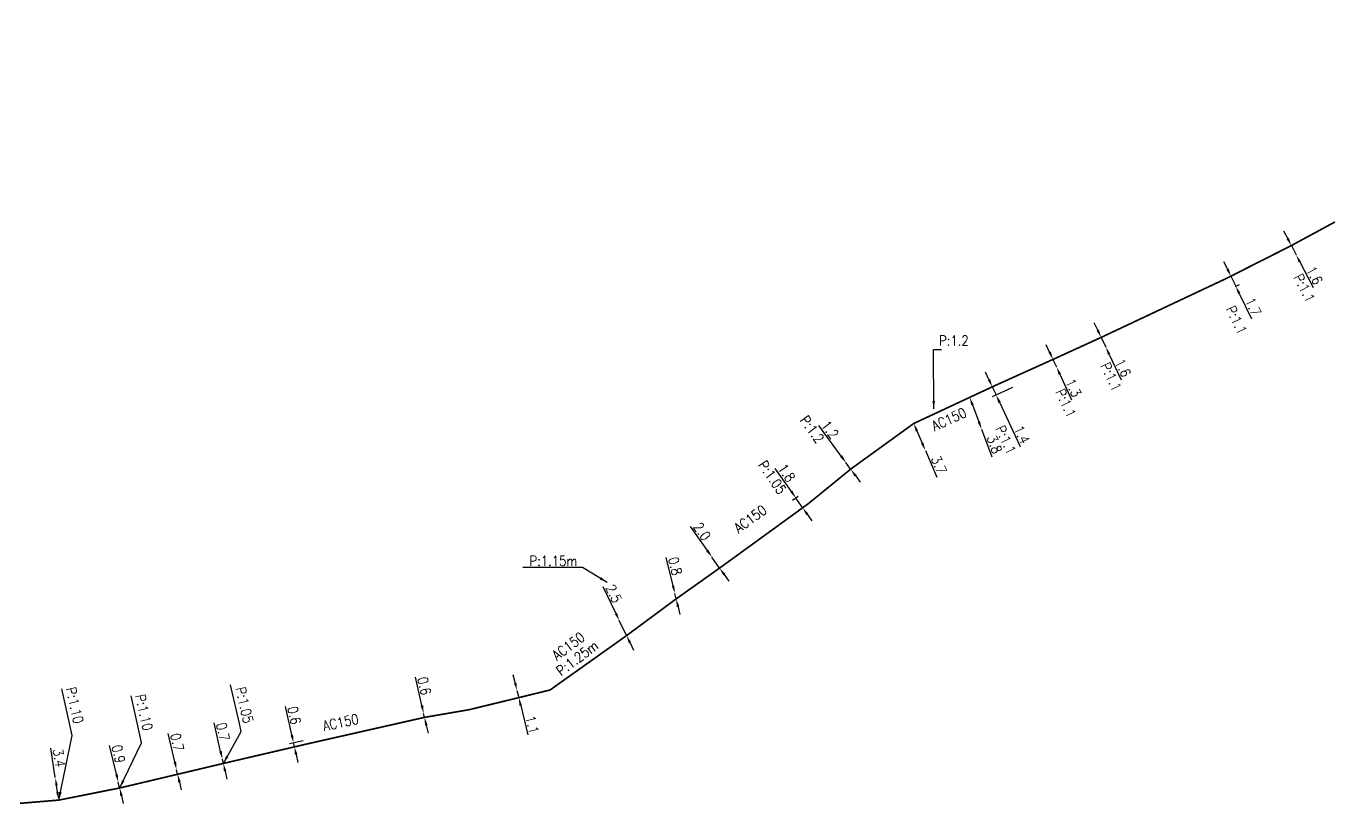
# Model space of a CAD drawing. Header units: millimetres. Extents: x 150000 to 151000, y 127000 to 127640.
# Drawn here: x 150804.4 to 151000.1, y 127225.7 to 127342.9 of the extents above; entities that cross this region are included whole.
import ezdxf
from ezdxf.enums import TextEntityAlignment as Align

# ---------------------------------------------------------------- set-up
doc = ezdxf.new("R2010")
doc.units = ezdxf.units.MM
doc.header["$PDMODE"] = 34
doc.layers.get('Defpoints').update_dxf_attribs({"linetype": 'CONTINUOUS'})
doc.layers.add('G_120', color=4, linetype='CONTINUOUS')
doc.styles.get("Standard").update_dxf_attribs({"font": 'romans.shx', "width": 0.85})
doc.linetypes.add('G_typB_AP', pattern='A,5,-0.3,["o",Standard,S=1.5,R=0,X=0,Y=-0.5],-1.65', length=6.95)
doc.dimstyles.get("Standard").update_dxf_attribs({"dimtxt": 1.5, "dimasz": 1.2, "dimexe": 0.625, "dimexo": 0.625, "dimgap": 0.25, "dimtad": 1, "dimdec": 1, "dimzin": 0, "dimdsep": 46, "dimtxsty": 'Standard', "dimcen": -0.5, "dimadec": 0, "dimazin": 0, "dimtfac": 1, "dimtdec": 1, "dimtmove": 0, "dimatfit": 3, "dimfxl": 0, "dimtolj": 1, "dimtzin": 0, "dimarcsym": 0})

# ---------------------------------------------------------------- blocks, each defined once
blk = doc.blocks.new('*D6')
at = {"layer": 'Defpoints', "color": 0, "linetype": 'Continuous', "transparency": 16777216}
for p in [(150893.03, 127254.1), (150893.03, 127254.1), (150894.12, 127251.85)]:
    blk.add_point(p, dxfattribs=at)
at = {"layer": 'G_120', "color": 0, "linetype": 'Continuous', "lineweight": -2, "transparency": 16777216}
for p, q in [((150892.51, 127255.18), (150890.61, 127259.12)), ((150894.12, 127251.85), (150893.03, 127254.1)), ((150893.6, 127254.37), (150893.6, 127254.37)), ((150894.68, 127252.12), (150894.68, 127252.12)), ((150894.64, 127250.77), (150895.16, 127249.69))]:
    blk.add_line(p, q, dxfattribs=at)
at = {"layer": 'G_120', "color": 0, "linetype": 'Continuous', "transparency": 16777216}
for points in [[(150892.69, 127255.27), (150892.33, 127255.09), (150893.03, 127254.1)], [(150894.82, 127250.85), (150894.46, 127250.68), (150894.12, 127251.85)]]:
    blk.add_solid(points, dxfattribs=at)
at = {"layer": 'G_120', "color": 0, "linetype": 'Continuous', "transparency": 16777216, "insert": (150892.2, 127258.12), "char_height": 1.5, "attachment_point": 5, "rotation": 295.736}
blk.add_mtext('\\A1;2.5', dxfattribs=at)
blk = doc.blocks.new('*D7')
at = {"layer": 'Defpoints', "color": 0, "linetype": 'Continuous', "transparency": 16777216}
for p in [(150901.34, 127258.11), (150901.34, 127258.11), (150901.53, 127257.33)]:
    blk.add_point(p, dxfattribs=at)
at = {"layer": 'G_120', "color": 0, "linetype": 'Continuous', "lineweight": -2, "transparency": 16777216}
for p, q in [((150901.06, 127259.27), (150900.03, 127263.52)), ((150901.53, 127257.33), (150901.34, 127258.11)), ((150901.82, 127256.16), (150902.1, 127255))]:
    blk.add_line(p, q, dxfattribs=at)
at = {"layer": 'G_120', "color": 0, "linetype": 'Continuous', "transparency": 16777216}
for points in [[(150901.25, 127259.32), (150900.87, 127259.23), (150901.34, 127258.11)], [(150902.01, 127256.21), (150901.62, 127256.12), (150901.53, 127257.33)]]:
    blk.add_solid(points, dxfattribs=at)
at = {"layer": 'G_120', "color": 0, "linetype": 'Continuous', "transparency": 16777216, "insert": (150901.37, 127262.22), "char_height": 1.5, "attachment_point": 5, "rotation": 283.6742}
blk.add_mtext('\\A1;0.8', dxfattribs=at)
blk = doc.blocks.new('*D12')
at = {"layer": 'Defpoints', "color": 0, "linetype": 'Continuous', "transparency": 16777216}
for p in [(150877.74, 127243.65), (150878.01, 127242.58), (150878.01, 127242.58)]:
    blk.add_point(p, dxfattribs=at)
at = {"layer": 'G_120', "color": 0, "linetype": 'Continuous', "lineweight": -2, "transparency": 16777216}
for p, q in [((150877.46, 127244.82), (150877.18, 127245.98)), ((150877.74, 127243.65), (150878.01, 127242.58)), ((150878.35, 127243.8), (150878.35, 127243.8)), ((150878.61, 127242.73), (150878.61, 127242.73)), ((150878.29, 127241.42), (150879.36, 127237.02))]:
    blk.add_line(p, q, dxfattribs=at)
at = {"layer": 'G_120', "color": 0, "linetype": 'Continuous', "transparency": 16777216}
for points in [[(150877.65, 127244.86), (150877.27, 127244.77), (150877.74, 127243.65)], [(150878.48, 127241.46), (150878.1, 127241.37), (150878.01, 127242.58)]]:
    blk.add_solid(points, dxfattribs=at)
at = {"layer": 'G_120', "color": 0, "linetype": 'Continuous', "transparency": 16777216, "insert": (150880.02, 127238.53), "char_height": 1.5, "attachment_point": 5, "rotation": 283.7053}
blk.add_mtext('\\A1;1.1', dxfattribs=at)
blk = doc.blocks.new('*D87')
at = {"layer": 'Defpoints', "color": 0, "linetype": 'Continuous', "transparency": 16777216}
for p in [(150833.71, 127233.38), (150833.71, 127233.38), (150833.85, 127232.75)]:
    blk.add_point(p, dxfattribs=at)
at = {"layer": 'G_120', "color": 0, "linetype": 'Continuous', "lineweight": -2, "transparency": 16777216}
for p, q in [((150833.44, 127234.55), (150832.46, 127238.81)), ((150833.1, 127233.24), (150833.1, 127233.24)), ((150833.24, 127232.61), (150833.24, 127232.61)), ((150833.85, 127232.75), (150833.71, 127233.38)), ((150834.12, 127231.58), (150834.39, 127230.41))]:
    blk.add_line(p, q, dxfattribs=at)
at = {"layer": 'G_120', "color": 0, "linetype": 'Continuous', "transparency": 16777216}
for points in [[(150833.63, 127234.6), (150833.24, 127234.51), (150833.71, 127233.38)], [(150834.31, 127231.63), (150833.93, 127231.54), (150833.85, 127232.75)]]:
    blk.add_solid(points, dxfattribs=at)
at = {"layer": 'G_120', "color": 0, "linetype": 'Continuous', "transparency": 16777216, "insert": (150833.79, 127237.49), "char_height": 1.5, "attachment_point": 5, "rotation": 282.9525}
blk.add_mtext('\\A1;0.7', dxfattribs=at)
blk = doc.blocks.new('*D88')
at = {"layer": 'Defpoints', "color": 0, "linetype": 'Continuous', "transparency": 16777216}
for p in [(150844.34, 127235.83), (150846.4, 127236.29), (150846.53, 127235.7)]:
    blk.add_point(p, dxfattribs=at)
at = {"layer": 'G_120', "color": 0, "linetype": 'Continuous', "lineweight": -2, "transparency": 16777216}
for p, q in [((150844.08, 127237), (150843.12, 127241.26)), ((150845.79, 127236.15), (150843.73, 127235.69)), ((150844.48, 127235.24), (150844.34, 127235.83)), ((150845.92, 127235.57), (150843.87, 127235.1)), ((150844.74, 127234.07), (150845, 127232.9))]:
    blk.add_line(p, q, dxfattribs=at)
at = {"layer": 'G_120', "color": 0, "linetype": 'Continuous', "transparency": 16777216}
for points in [[(150844.27, 127237.04), (150843.88, 127236.95), (150844.34, 127235.83)], [(150844.93, 127234.11), (150844.54, 127234.03), (150844.48, 127235.24)]]:
    blk.add_solid(points, dxfattribs=at)
at = {"layer": 'G_120', "color": 0, "linetype": 'Continuous', "transparency": 16777216, "insert": (150844.44, 127239.93), "char_height": 1.5, "attachment_point": 5, "rotation": 282.7111}
blk.add_mtext('\\A1;0.6', dxfattribs=at)
blk = doc.blocks.new('*D110')
at = {"layer": 'Defpoints', "color": 0, "linetype": 'Continuous', "transparency": 16777216}
for p in [(150808.73, 127230.63), (150808.73, 127230.63), (150809.25, 127227.27)]:
    blk.add_point(p, dxfattribs=at)
at = {"layer": 'G_120', "color": 0, "linetype": 'Continuous', "lineweight": -2, "transparency": 16777216}
for p, q in [((150808.73, 127230.63), (150808.07, 127235.01)), ((150809.35, 127230.73), (150809.35, 127230.73)), ((150809.07, 127228.46), (150808.91, 127229.45)), ((150809.86, 127227.36), (150809.86, 127227.36))]:
    blk.add_line(p, q, dxfattribs=at)
at = {"layer": 'G_120', "color": 0, "linetype": 'Continuous', "transparency": 16777216}
for points in [[(150809.11, 127229.48), (150808.72, 127229.42), (150808.73, 127230.63)], [(150809.26, 127228.49), (150808.87, 127228.43), (150809.25, 127227.27)]]:
    blk.add_solid(points, dxfattribs=at)
at = {"layer": 'G_120', "color": 0, "linetype": 'Continuous', "transparency": 16777216, "insert": (150809.3, 127233.57), "char_height": 1.5, "attachment_point": 5, "rotation": 278.6661}
blk.add_mtext('\\A1;3.4', dxfattribs=at)
blk = doc.blocks.new('*D111')
at = {"layer": 'Defpoints', "color": 0, "linetype": 'Continuous', "transparency": 16777216}
for p in [(150818.15, 127229.96), (150818.15, 127229.96), (150818.35, 127229.08)]:
    blk.add_point(p, dxfattribs=at)
at = {"layer": 'G_120', "color": 0, "linetype": 'Continuous', "lineweight": -2, "transparency": 16777216}
for p, q in [((150817.87, 127231.13), (150816.85, 127235.44)), ((150818.35, 127229.08), (150818.15, 127229.96)), ((150818.63, 127227.92), (150818.9, 127226.75))]:
    blk.add_line(p, q, dxfattribs=at)
at = {"layer": 'G_120', "color": 0, "linetype": 'Continuous', "transparency": 16777216}
for points in [[(150818.06, 127231.17), (150817.68, 127231.08), (150818.15, 127229.96)], [(150818.82, 127227.96), (150818.43, 127227.87), (150818.35, 127229.08)]]:
    blk.add_solid(points, dxfattribs=at)
at = {"layer": 'G_120', "color": 0, "linetype": 'Continuous', "transparency": 16777216, "insert": (150818.18, 127234.16), "char_height": 1.5, "attachment_point": 5, "rotation": 283.2946}
blk.add_mtext('\\A1;0.9', dxfattribs=at)
blk = doc.blocks.new('*D112')
at = {"layer": 'Defpoints', "color": 0, "linetype": 'Continuous', "transparency": 16777216}
for p in [(150826.86, 127231.81), (150826.86, 127231.81), (150827.02, 127231.13)]:
    blk.add_point(p, dxfattribs=at)
at = {"layer": 'G_120', "color": 0, "linetype": 'Continuous', "lineweight": -2, "transparency": 16777216}
for p, q in [((150826.59, 127232.98), (150825.61, 127237.24)), ((150827.02, 127231.13), (150826.86, 127231.81)), ((150827.29, 127229.96), (150827.56, 127228.79))]:
    blk.add_line(p, q, dxfattribs=at)
at = {"layer": 'G_120', "color": 0, "linetype": 'Continuous', "transparency": 16777216}
for points in [[(150826.79, 127233.02), (150826.4, 127232.93), (150826.86, 127231.81)], [(150827.48, 127230), (150827.09, 127229.91), (150827.02, 127231.13)]]:
    blk.add_solid(points, dxfattribs=at)
at = {"layer": 'G_120', "color": 0, "linetype": 'Continuous', "transparency": 16777216, "insert": (150826.94, 127235.92), "char_height": 1.5, "attachment_point": 5, "rotation": 282.9525}
blk.add_mtext('\\A1;0.7', dxfattribs=at)
blk = doc.blocks.new('*D113')
at = {"layer": 'Defpoints', "color": 0, "linetype": 'Continuous', "transparency": 16777216}
for p in [(150863.79, 127240.21), (150863.79, 127240.21), (150863.92, 127239.63)]:
    blk.add_point(p, dxfattribs=at)
at = {"layer": 'G_120', "color": 0, "linetype": 'Continuous', "lineweight": -2, "transparency": 16777216}
for p, q in [((150863.52, 127241.38), (150862.56, 127245.65)), ((150863.92, 127239.63), (150863.79, 127240.21)), ((150864.18, 127238.45), (150864.45, 127237.28))]:
    blk.add_line(p, q, dxfattribs=at)
at = {"layer": 'G_120', "color": 0, "linetype": 'Continuous', "transparency": 16777216}
for points in [[(150863.72, 127241.43), (150863.33, 127241.34), (150863.79, 127240.21)], [(150864.38, 127238.5), (150863.99, 127238.41), (150863.92, 127239.63)]]:
    blk.add_solid(points, dxfattribs=at)
at = {"layer": 'G_120', "color": 0, "linetype": 'Continuous', "transparency": 16777216, "insert": (150863.88, 127244.32), "char_height": 1.5, "attachment_point": 5, "rotation": 282.7111}
blk.add_mtext('\\A1;0.6', dxfattribs=at)
blk = doc.blocks.new('*D115')
at = {"layer": 'Defpoints', "color": 0, "linetype": 'Continuous', "transparency": 16777216}
for p in [(150906.88, 127263.57), (150906.88, 127263.57), (150908.02, 127261.93)]:
    blk.add_point(p, dxfattribs=at)
at = {"layer": 'G_120', "color": 0, "linetype": 'Continuous', "lineweight": -2, "transparency": 16777216}
for p, q in [((150906.19, 127264.55), (150903.67, 127268.13)), ((150908.02, 127261.93), (150906.88, 127263.57)), ((150908.71, 127260.95), (150909.4, 127259.97))]:
    blk.add_line(p, q, dxfattribs=at)
at = {"layer": 'G_120', "color": 0, "linetype": 'Continuous', "transparency": 16777216}
for points in [[(150906.35, 127264.67), (150906.02, 127264.44), (150906.88, 127263.57)], [(150908.88, 127261.07), (150908.55, 127260.84), (150908.02, 127261.93)]]:
    blk.add_solid(points, dxfattribs=at)
at = {"layer": 'G_120', "color": 0, "linetype": 'Continuous', "transparency": 16777216, "insert": (150905.4, 127267.41), "char_height": 1.5, "attachment_point": 5, "rotation": 305.0828}
blk.add_mtext('\\A1;2.0', dxfattribs=at)
blk = doc.blocks.new('*D116')
at = {"layer": 'Defpoints', "color": 0, "linetype": 'Continuous', "transparency": 16777216}
for p in [(150920.28, 127272.98), (150919.43, 127272.4), (150921.28, 127271.55)]:
    blk.add_point(p, dxfattribs=at)
at = {"layer": 'G_120', "color": 0, "linetype": 'Continuous', "lineweight": -2, "transparency": 16777216}
for p, q in [((150918.75, 127273.38), (150916.35, 127276.82)), ((150919.76, 127272.63), (150918.92, 127272.04)), ((150920.43, 127270.96), (150919.43, 127272.4)), ((150920.76, 127271.19), (150919.92, 127270.6)), ((150921.12, 127269.98), (150921.81, 127268.99))]:
    blk.add_line(p, q, dxfattribs=at)
at = {"layer": 'G_120', "color": 0, "linetype": 'Continuous', "transparency": 16777216}
for points in [[(150918.91, 127273.5), (150918.58, 127273.27), (150919.43, 127272.4)], [(150921.28, 127270.09), (150920.96, 127269.86), (150920.43, 127270.96)]]:
    blk.add_solid(points, dxfattribs=at)
at = {"layer": 'G_120', "color": 0, "linetype": 'Continuous', "transparency": 16777216, "insert": (150918.03, 127276.16), "char_height": 1.5, "attachment_point": 5, "rotation": 304.8593}
blk.add_mtext('\\A1;1.8', dxfattribs=at)
blk = doc.blocks.new('*D117')
at = {"layer": 'Defpoints', "color": 0, "linetype": 'Continuous', "transparency": 16777216}
for p in [(150926.91, 127277.68), (150926.91, 127277.68), (150927.61, 127276.71)]:
    blk.add_point(p, dxfattribs=at)
at = {"layer": 'G_120', "color": 0, "linetype": 'Continuous', "lineweight": -2, "transparency": 16777216}
for p, q in [((150926.2, 127278.65), (150922.83, 127283.23)), ((150926.4, 127277.31), (150926.4, 127277.31)), ((150927.61, 127276.71), (150926.91, 127277.68)), ((150927.11, 127276.34), (150927.11, 127276.34)), ((150928.32, 127275.74), (150929.03, 127274.78))]:
    blk.add_line(p, q, dxfattribs=at)
at = {"layer": 'G_120', "color": 0, "linetype": 'Continuous', "transparency": 16777216}
for points in [[(150926.36, 127278.77), (150926.03, 127278.53), (150926.91, 127277.68)], [(150928.49, 127275.86), (150928.16, 127275.63), (150927.61, 127276.71)]]:
    blk.add_solid(points, dxfattribs=at)
at = {"layer": 'G_120', "color": 0, "linetype": 'Continuous', "transparency": 16777216, "insert": (150924.52, 127282.62), "char_height": 1.5, "attachment_point": 5, "rotation": 306.2603}
blk.add_mtext('\\A1;1.2', dxfattribs=at)
blk = doc.blocks.new('*D118')
at = {"layer": 'Defpoints', "color": 0, "linetype": 'Continuous', "transparency": 16777216}
for p in [(150948.78, 127289.01), (150952.35, 127289.18), (150949.35, 127287.79)]:
    blk.add_point(p, dxfattribs=at)
at = {"layer": 'G_120', "color": 0, "linetype": 'Continuous', "lineweight": -2, "transparency": 16777216}
for p, q in [((150948.28, 127290.1), (150947.77, 127291.19)), ((150948.78, 127289.01), (150949.35, 127287.79)), ((150951.78, 127288.91), (150948.78, 127287.52)), ((150949.85, 127286.7), (150952.93, 127280.07))]:
    blk.add_line(p, q, dxfattribs=at)
at = {"layer": 'G_120', "color": 0, "linetype": 'Continuous', "transparency": 16777216}
for points in [[(150948.46, 127290.18), (150948.1, 127290.02), (150948.78, 127289.01)], [(150950.04, 127286.78), (150949.67, 127286.61), (150949.35, 127287.79)]]:
    blk.add_solid(points, dxfattribs=at)
at = {"layer": 'G_120', "color": 0, "linetype": 'Continuous', "transparency": 16777216, "insert": (150953.19, 127281.87), "char_height": 1.5, "attachment_point": 5, "rotation": 294.8536}
blk.add_mtext('\\A1;1.4', dxfattribs=at)
blk = doc.blocks.new('*D119')
at = {"layer": 'Defpoints', "color": 0, "linetype": 'Continuous', "transparency": 16777216}
for p in [(150957.85, 127293.1), (150958.38, 127291.97), (150958.38, 127291.97)]:
    blk.add_point(p, dxfattribs=at)
at = {"layer": 'G_120', "color": 0, "linetype": 'Continuous', "lineweight": -2, "transparency": 16777216}
for p, q in [((150957.35, 127294.19), (150956.84, 127295.28)), ((150957.85, 127293.1), (150958.38, 127291.97)), ((150958.88, 127290.88), (150960.64, 127287.08))]:
    blk.add_line(p, q, dxfattribs=at)
at = {"layer": 'G_120', "color": 0, "linetype": 'Continuous', "transparency": 16777216}
for points in [[(150957.53, 127294.28), (150957.17, 127294.11), (150957.85, 127293.1)], [(150959.06, 127290.96), (150958.7, 127290.8), (150958.38, 127291.97)]]:
    blk.add_solid(points, dxfattribs=at)
at = {"layer": 'G_120', "color": 0, "linetype": 'Continuous', "transparency": 16777216, "insert": (150960.92, 127288.86), "char_height": 1.5, "attachment_point": 5, "rotation": 294.8536}
blk.add_mtext('\\A1;1.3', dxfattribs=at)
blk = doc.blocks.new('*D120')
at = {"layer": 'Defpoints', "color": 0, "linetype": 'Continuous', "transparency": 16777216}
for p in [(150965.05, 127296.39), (150965.74, 127294.94), (150965.74, 127294.94)]:
    blk.add_point(p, dxfattribs=at)
at = {"layer": 'G_120', "color": 0, "linetype": 'Continuous', "lineweight": -2, "transparency": 16777216}
for p, q in [((150964.54, 127297.47), (150964.02, 127298.55)), ((150965.05, 127296.39), (150965.74, 127294.94)), ((150966.25, 127293.86), (150968.05, 127290.07))]:
    blk.add_line(p, q, dxfattribs=at)
at = {"layer": 'G_120', "color": 0, "linetype": 'Continuous', "transparency": 16777216}
for points in [[(150964.72, 127297.56), (150964.36, 127297.38), (150965.05, 127296.39)], [(150966.43, 127293.94), (150966.07, 127293.77), (150965.74, 127294.94)]]:
    blk.add_solid(points, dxfattribs=at)
at = {"layer": 'G_120', "color": 0, "linetype": 'Continuous', "transparency": 16777216, "insert": (150968.31, 127291.85), "char_height": 1.5, "attachment_point": 5, "rotation": 295.4249}
blk.add_mtext('\\A1;1.6', dxfattribs=at)
blk = doc.blocks.new('*D121')
at = {"layer": 'Defpoints', "color": 0, "linetype": 'Continuous', "transparency": 16777216}
for p in [(150983.83, 127305.23), (150984.55, 127303.74), (150985.17, 127304.04)]:
    blk.add_point(p, dxfattribs=at)
at = {"layer": 'G_120', "color": 0, "linetype": 'Continuous', "lineweight": -2, "transparency": 16777216}
for p, q in [((150983.93, 127306.61), (150983.41, 127307.69)), ((150984.4, 127305.5), (150985.02, 127305.8)), ((150984.45, 127305.53), (150985.17, 127304.04)), ((150985.11, 127304.02), (150985.73, 127304.31)), ((150985.69, 127302.96), (150987.51, 127299.19))]:
    blk.add_line(p, q, dxfattribs=at)
at = {"layer": 'G_120', "color": 0, "linetype": 'Continuous', "transparency": 16777216}
for points in [[(150984.11, 127306.7), (150983.75, 127306.52), (150984.45, 127305.53)], [(150985.87, 127303.05), (150985.51, 127302.87), (150985.17, 127304.04)]]:
    blk.add_solid(points, dxfattribs=at)
at = {"layer": 'G_120', "color": 0, "linetype": 'Continuous', "transparency": 16777216, "insert": (150987.76, 127300.97), "char_height": 1.5, "attachment_point": 5, "rotation": 295.7326}
blk.add_mtext('\\A1;1.7', dxfattribs=at)
blk = doc.blocks.new('*D122')
at = {"layer": 'Defpoints', "color": 0, "linetype": 'Continuous', "transparency": 16777216}
for p in [(150993.48, 127310.11), (150994.19, 127308.73), (150994.19, 127308.73)]:
    blk.add_point(p, dxfattribs=at)
at = {"layer": 'G_120', "color": 0, "linetype": 'Continuous', "lineweight": -2, "transparency": 16777216}
for p, q in [((150992.93, 127311.18), (150992.38, 127312.24)), ((150993.48, 127310.11), (150994.19, 127308.73)), ((150993.64, 127308.45), (150993.64, 127308.45)), ((150994.74, 127307.67), (150996.72, 127303.86))]:
    blk.add_line(p, q, dxfattribs=at)
at = {"layer": 'G_120', "color": 0, "linetype": 'Continuous', "transparency": 16777216}
for points in [[(150993.11, 127311.27), (150992.75, 127311.08), (150993.48, 127310.11)], [(150994.92, 127307.76), (150994.57, 127307.58), (150994.19, 127308.73)]]:
    blk.add_solid(points, dxfattribs=at)
at = {"layer": 'G_120', "color": 0, "linetype": 'Continuous', "transparency": 16777216, "insert": (150996.92, 127305.65), "char_height": 1.5, "attachment_point": 5, "rotation": 297.3644}
blk.add_mtext('\\A1;1.6', dxfattribs=at)
blk = doc.blocks.new('*D123')
at = {"layer": 'Defpoints', "color": 0, "linetype": 'Continuous', "transparency": 16777216}
for p in [(150945.4, 127287.43), (150947.19, 127282.66), (150947.19, 127282.66)]:
    blk.add_point(p, dxfattribs=at)
at = {"layer": 'G_120', "color": 0, "linetype": 'Continuous', "lineweight": -2, "transparency": 16777216}
for p, q in [((150945.82, 127286.31), (150946.77, 127283.79)), ((150947.19, 127282.66), (150948.73, 127278.57)), ((150946.61, 127282.44), (150946.61, 127282.44))]:
    blk.add_line(p, q, dxfattribs=at)
at = {"layer": 'G_120', "color": 0, "linetype": 'Continuous', "transparency": 16777216}
for points in [[(150946.01, 127286.38), (150945.64, 127286.24), (150945.4, 127287.43)], [(150946.96, 127283.86), (150946.59, 127283.72), (150947.19, 127282.66)]]:
    blk.add_solid(points, dxfattribs=at)
at = {"layer": 'G_120', "color": 0, "linetype": 'Continuous', "transparency": 16777216, "insert": (150949.11, 127280.41), "char_height": 1.5, "attachment_point": 5, "rotation": 290.6009}
blk.add_mtext('\\A1;3.8', dxfattribs=at)
blk = doc.blocks.new('*D124')
at = {"layer": 'Defpoints', "color": 0, "linetype": 'Continuous', "transparency": 16777216}
for p in [(150937.04, 127283.53), (150938.78, 127279.5), (150938.78, 127279.5)]:
    blk.add_point(p, dxfattribs=at)
at = {"layer": 'G_120', "color": 0, "linetype": 'Continuous', "lineweight": -2, "transparency": 16777216}
for p, q in [((150937.51, 127282.42), (150938.3, 127280.6)), ((150938.78, 127279.5), (150940.51, 127275.49)), ((150939.35, 127279.75), (150939.35, 127279.75))]:
    blk.add_line(p, q, dxfattribs=at)
at = {"layer": 'G_120', "color": 0, "linetype": 'Continuous', "transparency": 16777216}
for points in [[(150937.7, 127282.5), (150937.33, 127282.34), (150937.04, 127283.53)], [(150938.49, 127280.68), (150938.12, 127280.52), (150938.78, 127279.5)]]:
    blk.add_solid(points, dxfattribs=at)
at = {"layer": 'G_120', "color": 0, "linetype": 'Continuous', "transparency": 16777216, "insert": (150940.8, 127277.34), "char_height": 1.5, "attachment_point": 5, "rotation": 293.3705}
blk.add_mtext('\\A1;3.7', dxfattribs=at)

msp = doc.modelspace()

# ---------------------------------------------------------------- linework, layer by layer
at = {"layer": 'G_120', "linetype": 'G_typB_AP', "const_width": 0.25, "flags": 128}
msp.add_lwpolyline([(150496.41, 127342.75), (150499.91, 127337.6), (150503.55, 127332.97), (150508.21, 127327.47), (150510.61, 127324.64), (150524.73, 127319.44), (150530.31, 127317.26), (150542.05, 127312.89), (150553.34, 127308.88), (150560.6, 127306.35), (150571.5, 127302.32), (150583.53, 127298.04), (150595.73, 127293.74), (150608.79, 127288.85), (150619.28, 127284.89), (150634.61, 127279.42), (150644.14, 127275.98), (150661.51, 127269.67), (150675.36, 127264.63), (150685.45, 127261.04), (150700.23, 127255.74), (150707.42, 127253.61), (150720.34, 127248.3), (150726.45, 127245.76), (150734.11, 127243.33), (150745.87, 127238.96), (150758.68, 127234.38), (150762.02, 127232.78), (150767.24, 127231.07), (150771.37, 127230.17), (150777.34, 127228.19), (150784.85, 127226.53), (150791.43, 127225.8), (150809.25, 127227.27), (150818.35, 127229.08), (150827.02, 127231.13), (150833.85, 127232.75), (150846.53, 127235.7), (150863.92, 127239.63), (150870.6, 127240.78), (150878.01, 127242.58), (150882.68, 127243.72), (150894.12, 127251.85), (150894.12, 127251.85), (150901.53, 127257.33), (150901.53, 127257.33), (150908.02, 127261.93), (150921.28, 127271.55), (150927.61, 127276.71), (150937.04, 127283.53), (150945.4, 127287.43), (150948.78, 127289.01), (150957.85, 127293.1), (150965.05, 127296.39), (150983.83, 127305.23), (150993.48, 127310.11), (151000, 127313.64)], dxfattribs=at)

# ---------------------------------------------------------------- texts
at = {"layer": 'G_120', "linetype": 'Continuous', "width": 0.85}
for s, rotation, p in [('AC150', 36.6753, (150885.43, 127250.27)), ('P:1.25m', 36.6753, (150886.75, 127248.49)), ('AC150', 11.9201, (150851.39, 127238.88))]:
    msp.add_text(s, height=1.5, rotation=rotation, dxfattribs=at).set_placement(p, align=Align.MIDDLE)
at = {"layer": 'G_120', "linetype": 'Continuous', "char_height": 1.5}
for s, insert, attachment_point, rotation in [('\\A1;P:1.1', (150995.08, 127306.07), 1, 297.3644), ('\\A1;P:1.1', (150985, 127301.3), 1, 295.7326), ('\\A1;P:1.1', (150966.27, 127292.83), 1, 295.4249), ('\\A1;P:1.1', (150959.53, 127288.89), 1, 294.8536), ('\\A1;P:1.2', (150921.16, 127284.89), 1, 305.97), ('\\A1;AC150', (150939.54, 127283.73), 1, 24.5975), ('\\A1;P:1.1', (150950.56, 127283.42), 1, 294.8536), ('\\A1;P:1.05', (150914.94, 127278.17), 1, 304.8593), ('\\A1;AC150', (150909.98, 127268.29), 1, 35.9544), ('P:1.10', (150811.5, 127238.58), 9, 282.5346), ('P:1.05', (150836.89, 127238.61), 9, 282.893), ('P:1.10', (150821.86, 127237.52), 9, 282.5346)]:
    msp.add_mtext(s, dxfattribs=dict(at, insert=insert, attachment_point=attachment_point, rotation=rotation))
for s, insert, attachment_point in [('\\A1;P:1.2', (150940.83, 127296.66), 1), ('\\A1;P:1.15m', (150886.77, 127262.26), 9)]:
    msp.add_mtext(s, dxfattribs=dict(at, insert=insert, attachment_point=attachment_point))

# ---------------------------------------------------------------- dimensions: what is measured, and where the dimension line sits
at = {"layer": 'G_120', "linetype": 'Continuous'}
for base, p1, p2, angle, picture, middle in [((150994.1925, 127308.7346), (150993.48, 127310.1112), (150994.1925, 127308.7346), 117.3644, '*D122', (150996.0286, 127305.187)), ((150985.17, 127304.04), (150983.83, 127305.23), (150984.55, 127303.74), 115.7326, '*D121', (150986.86, 127300.53)), ((150965.74, 127294.94), (150965.05, 127296.39), (150965.74, 127294.94), 115.4249, '*D120', (150967.41, 127291.42)), ((150958.38, 127291.97), (150957.85, 127293.1), (150958.38, 127291.97), 114.8536, '*D119', (150960.02, 127288.43)), ((150949.3505, 127287.7867), (150948.7831, 127289.0117), (150952.3516, 127289.1768), 114.8536, '*D118', (150952.2862, 127281.449)), ((150926.91, 127277.68), (150927.61, 127276.71), (150926.91, 127277.68), 306.2603, '*D117', (150923.72, 127282.03)), ((150919.434722, 127272.3962176), (150921.2769346, 127271.5467227), (150920.2767, 127272.9827), 304.8592631, '*D116', (150917.2086898, 127275.5919997)), ((150906.88, 127263.57), (150908.02, 127261.93), (150906.88, 127263.57), 305.0828, '*D115', (150904.58, 127266.83)), ((150901.34, 127258.11), (150901.53, 127257.33), (150901.34, 127258.11), 283.6742, '*D7', (150900.4, 127261.98)), ((150893.03, 127254.1), (150894.12, 127251.85), (150893.03, 127254.1), 295.736, '*D6', (150891.3, 127257.69)), ((150863.79, 127240.21), (150863.92, 127239.63), (150863.79, 127240.21), 282.7111, '*D113', (150862.91, 127244.1)), ((150878.01, 127242.58), (150877.74, 127243.65), (150878.01, 127242.58), 283.7053, '*D12', (150879.05, 127238.29)), ((150844.34, 127235.83), (150846.53, 127235.7), (150846.4, 127236.29), 282.7111, '*D88', (150843.47, 127239.71)), ((150833.7053, 127233.3832), (150833.851, 127232.7497), (150833.7053, 127233.3832), 282.9525, '*D87', (150832.8119, 127237.2675)), ((150818.15, 127229.96), (150818.35, 127229.08), (150818.15, 127229.96), 283.2946, '*D111', (150817.21, 127233.93)), ((150826.86, 127231.81), (150827.02, 127231.13), (150826.86, 127231.81), 282.9525, '*D112', (150825.97, 127235.69)), ((150808.73, 127230.63), (150809.25, 127227.27), (150808.73, 127230.63), 278.6661, '*D110', (150808.31, 127233.42))]:
    dim = msp.add_linear_dim(base=base, p1=p1, p2=p2, angle=angle, dimstyle='Standard', dxfattribs=at)
    dim.commit()
    dim.dimension.update_dxf_attribs({"geometry": picture, "text_midpoint": middle, "dimtype": 160})
for base, p1, p2, angle, text, picture, middle in [((150947.19, 127282.66), (150945.4, 127287.43), (150947.19, 127282.66), 110.6009, '3.8', '*D123', (150948.18, 127280.06)), ((150938.78, 127279.5), (150937.04, 127283.53), (150938.78, 127279.5), 113.3705, '3.7', '*D124', (150939.88, 127276.94))]:
    dim = msp.add_linear_dim(base=base, p1=p1, p2=p2, angle=angle, text=text, dimstyle='Standard', dxfattribs=at)
    dim.commit()
    dim.dimension.update_dxf_attribs({"geometry": picture, "text_midpoint": middle, "dimtype": 160})

# ---------------------------------------------------------------- leaders
msp.add_leader([(150940.03, 127285.7), (150939.97, 127294.58), (150941.17, 127294.58)], dimstyle='Standard', dxfattribs=at)
at = {"layer": 'G_120', "linetype": 'Continuous', "annotation_type": 0, "has_hookline": 1, "hookline_direction": 1, "text_width": 7.47}
msp.add_leader([(150891.23, 127259.8), (150887.51, 127262.01), (150886.31, 127262.01)], dimstyle='Standard', dxfattribs=at)
at = {"layer": 'G_120', "linetype": 'Continuous', "annotation_type": 0, "has_hookline": 1, "hookline_direction": 1, "text_width": 5.71}
for points, horizontal_direction in [([(150809.25, 127227.27), (150811.27, 127236.9), (150811.01, 127238.07)], (0.21703, -0.976165, 0)), ([(150833.85, 127232.75), (150836.51, 127237.53), (150836.24, 127238.7)], (0.223131, -0.974789, 0)), ([(150818.36, 127229.08), (150821.62, 127235.84), (150821.36, 127237.01)], (0.21703, -0.976165, 0))]:
    msp.add_leader(points, dimstyle='Standard', dxfattribs=dict(at, horizontal_direction=horizontal_direction))

doc.saveas('drawing.dxf')
